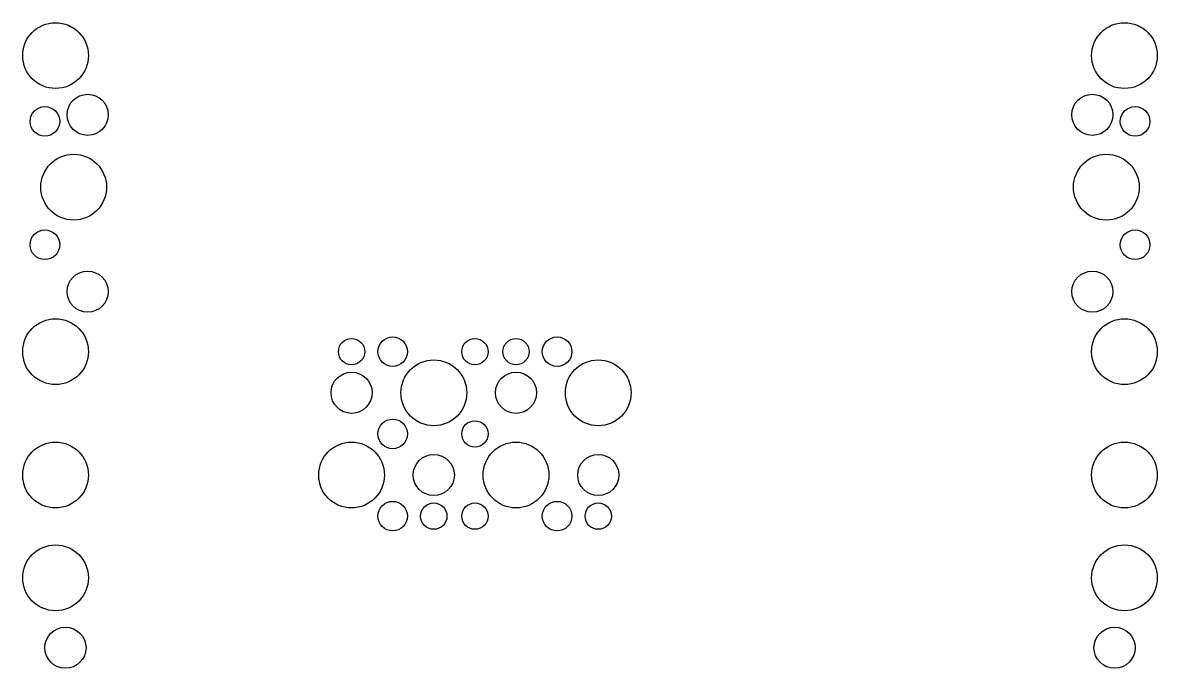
# Model space of a CAD drawing. Extents: x -690 to 690, y -385 to 400.
import ezdxf

# ---------------------------------------------------------------- set-up
doc = ezdxf.new("R2010")
doc.units = 0

msp = doc.modelspace()

# ---------------------------------------------------------------- linework, layer by layer
for centre, radius in [((-650, 360), 40), ((650, 360), 40), ((-611, 288), 25), ((611, 288), 25), ((-663, 280), 18), ((663, 280), 18), ((-628, 200), 40), ((628, 200), 40), ((-663, 130), 18), ((663, 130), 18), ((-611, 73), 25), ((611, 73), 25), ((-650, 0), 40), ((650, 0), 40), ((-290, 0), 16), ((-240, 0), 18), ((-140, 0), 16), ((-90, 0), 16), ((-40, 0), 18), ((-190, -50), 40), ((10, -50), 40), ((-290, -50), 25), ((-90, -50), 25), ((-240, -100), 18), ((-140, -100), 16), ((-650, -150), 40), ((-650, -150), 40), ((-290, -150), 40), ((-90, -150), 40), ((650, -150), 40), ((650, -150), 40), ((-190, -150), 25), ((10, -150), 25), ((-240, -200), 18), ((-190, -200), 16), ((-140, -200), 16), ((-40, -200), 18), ((10, -200), 16), ((-650, -275), 40), ((650, -275), 40), ((-638, -360), 25), ((638, -360), 25)]:
    msp.add_circle(centre, radius)

doc.saveas('drawing.dxf')
